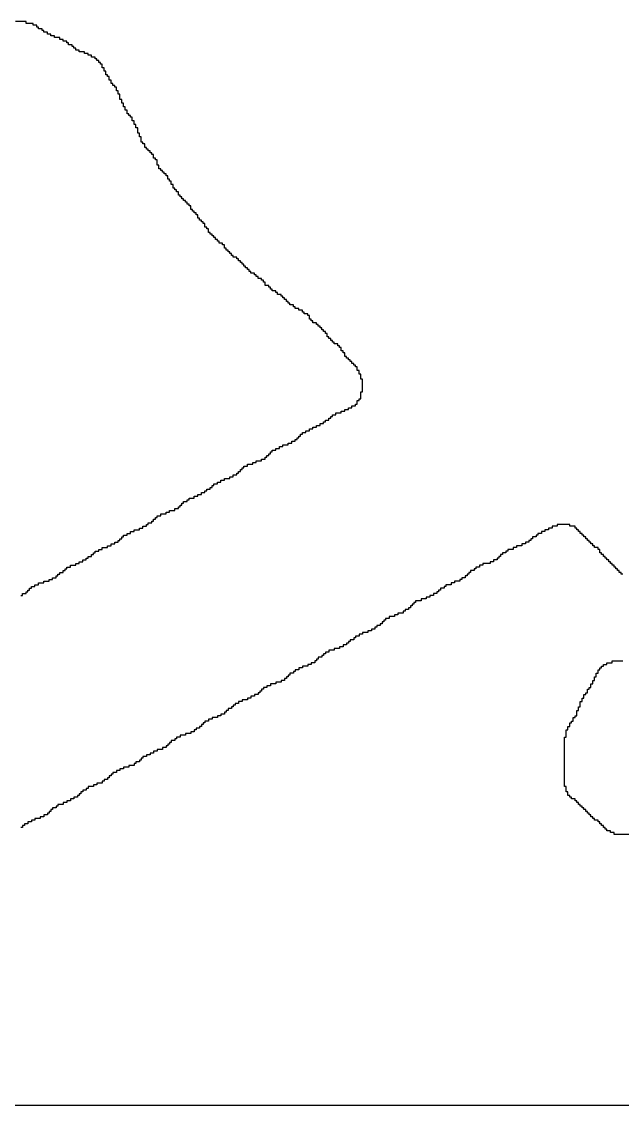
# Model space of a CAD drawing. Header units: millimetres. Extents: x 9.6 to 105, y 7.6 to 66.9.
# Drawn here: x 83.947 to 84.617, y 21.776 to 22.985 of the extents above; entities that cross this region are included whole.
import ezdxf

# ---------------------------------------------------------------- set-up
doc = ezdxf.new("R2010")
doc.units = ezdxf.units.MM
doc.layers.add('BottomOverlay', color=54, linetype='Continuous')

msp = doc.modelspace()

# ---------------------------------------------------------------- linework, layer by layer
at = {"layer": 'BottomOverlay'}
for p, q in [((83.9516, 22.9854), (83.9397, 22.9854)), ((83.9516, 22.9834), (83.9516, 22.9854)), ((83.9595, 22.9834), (83.9516, 22.9834)), ((83.9595, 22.9814), (83.9595, 22.9834)), ((83.9634, 22.9814), (83.9595, 22.9814)), ((83.9634, 22.9794), (83.9634, 22.9814)), ((83.9654, 22.9794), (83.9634, 22.9794)), ((83.9654, 22.9775), (83.9654, 22.9794)), ((83.9693, 22.9775), (83.9654, 22.9775)), ((83.9693, 22.9755), (83.9693, 22.9775)), ((83.9713, 22.9755), (83.9693, 22.9755)), ((83.9713, 22.9735), (83.9713, 22.9755)), ((83.9753, 22.9735), (83.9713, 22.9735)), ((83.9753, 22.9715), (83.9753, 22.9735)), ((83.9792, 22.9715), (83.9753, 22.9715)), ((83.9792, 22.9696), (83.9792, 22.9715)), ((83.9832, 22.9696), (83.9792, 22.9696)), ((83.9832, 22.9676), (83.9832, 22.9696)), ((83.9891, 22.9676), (83.9832, 22.9676)), ((83.9891, 22.9656), (83.9891, 22.9676)), ((83.9931, 22.9656), (83.9891, 22.9656)), ((83.9931, 22.9636), (83.9931, 22.9656)), ((83.997, 22.9636), (83.9931, 22.9636)), ((83.997, 22.9617), (83.997, 22.9636)), ((83.999, 22.9617), (83.997, 22.9617)), ((83.999, 22.9597), (83.999, 22.9617)), ((84.0029, 22.9597), (83.999, 22.9597)), ((84.0029, 22.9577), (84.0029, 22.9597)), ((84.0049, 22.9577), (84.0029, 22.9577)), ((84.0049, 22.9557), (84.0049, 22.9577)), ((84.0069, 22.9557), (84.0049, 22.9557)), ((84.0069, 22.9537), (84.0069, 22.9557)), ((84.0108, 22.9537), (84.0069, 22.9537)), ((84.0108, 22.9518), (84.0108, 22.9537)), ((84.0168, 22.9518), (84.0108, 22.9518)), ((84.0168, 22.9498), (84.0168, 22.9518)), ((84.0207, 22.9498), (84.0168, 22.9498)), ((84.0207, 22.9478), (84.0207, 22.9498)), ((84.0247, 22.9478), (84.0207, 22.9478)), ((84.0247, 22.9458), (84.0247, 22.9478)), ((84.0286, 22.9458), (84.0247, 22.9458)), ((84.0286, 22.9439), (84.0286, 22.9458)), ((84.0306, 22.9439), (84.0286, 22.9439)), ((84.0306, 22.9419), (84.0306, 22.9439)), ((84.0326, 22.9419), (84.0306, 22.9419)), ((84.0326, 22.9399), (84.0326, 22.9419)), ((84.0346, 22.9399), (84.0326, 22.9399)), ((84.0346, 22.9379), (84.0346, 22.9399)), ((84.0365, 22.9379), (84.0346, 22.9379)), ((84.0365, 22.936), (84.0365, 22.9379)), ((84.0365, 22.934), (84.0365, 22.936)), ((84.0385, 22.934), (84.0365, 22.934)), ((84.0385, 22.932), (84.0385, 22.934)), ((84.0385, 22.93), (84.0385, 22.932)), ((84.0405, 22.93), (84.0385, 22.93)), ((84.0405, 22.9281), (84.0405, 22.93)), ((84.0405, 22.9261), (84.0405, 22.9281)), ((84.0425, 22.9261), (84.0405, 22.9261)), ((84.0425, 22.9241), (84.0425, 22.9261)), ((84.0444, 22.9241), (84.0425, 22.9241)), ((84.0444, 22.9221), (84.0444, 22.9241)), ((84.0444, 22.9201), (84.0444, 22.9221)), ((84.0464, 22.9201), (84.0444, 22.9201)), ((84.0464, 22.9182), (84.0464, 22.9201)), ((84.0464, 22.9162), (84.0464, 22.9182)), ((84.0484, 22.9162), (84.0464, 22.9162)), ((84.0484, 22.9142), (84.0484, 22.9162)), ((84.0504, 22.9142), (84.0484, 22.9142)), ((84.0504, 22.9122), (84.0504, 22.9142)), ((84.0523, 22.9122), (84.0504, 22.9122)), ((84.0523, 22.9103), (84.0523, 22.9122)), ((84.0523, 22.9083), (84.0523, 22.9103)), ((84.0543, 22.9083), (84.0523, 22.9083)), ((84.0543, 22.9063), (84.0543, 22.9083)), ((84.0543, 22.9043), (84.0543, 22.9063)), ((84.0563, 22.9043), (84.0543, 22.9043)), ((84.0563, 22.9024), (84.0563, 22.9043)), ((84.0563, 22.9004), (84.0563, 22.9024)), ((84.0563, 22.8984), (84.0563, 22.9004)), ((84.0583, 22.8984), (84.0563, 22.8984)), ((84.0583, 22.8964), (84.0583, 22.8984)), ((84.0583, 22.8945), (84.0583, 22.8964)), ((84.0603, 22.8945), (84.0583, 22.8945)), ((84.0603, 22.8925), (84.0603, 22.8945)), ((84.0603, 22.8905), (84.0603, 22.8925)), ((84.0622, 22.8905), (84.0603, 22.8905)), ((84.0622, 22.8885), (84.0622, 22.8905)), ((84.0622, 22.8866), (84.0622, 22.8885)), ((84.0642, 22.8866), (84.0622, 22.8866)), ((84.0642, 22.8846), (84.0642, 22.8866)), ((84.0642, 22.8826), (84.0642, 22.8846)), ((84.0662, 22.8826), (84.0642, 22.8826)), ((84.0662, 22.8806), (84.0662, 22.8826)), ((84.0682, 22.8806), (84.0662, 22.8806)), ((84.0682, 22.8786), (84.0682, 22.8806)), ((84.0701, 22.8786), (84.0682, 22.8786)), ((84.0701, 22.8767), (84.0701, 22.8786)), ((84.0701, 22.8747), (84.0701, 22.8767)), ((84.0721, 22.8747), (84.0701, 22.8747)), ((84.0721, 22.8727), (84.0721, 22.8747)), ((84.0721, 22.8707), (84.0721, 22.8727)), ((84.0741, 22.8707), (84.0721, 22.8707)), ((84.0741, 22.8688), (84.0741, 22.8707)), ((84.0741, 22.8668), (84.0741, 22.8688)), ((84.0761, 22.8668), (84.0741, 22.8668)), ((84.0761, 22.8648), (84.0761, 22.8668)), ((84.0761, 22.8628), (84.0761, 22.8648)), ((84.0761, 22.8609), (84.0761, 22.8628)), ((84.078, 22.8609), (84.0761, 22.8609)), ((84.078, 22.8589), (84.078, 22.8609)), ((84.078, 22.8569), (84.078, 22.8589)), ((84.08, 22.8569), (84.078, 22.8569)), ((84.08, 22.8549), (84.08, 22.8569)), ((84.08, 22.853), (84.08, 22.8549)), ((84.08, 22.851), (84.08, 22.853)), ((84.082, 22.851), (84.08, 22.851)), ((84.082, 22.849), (84.082, 22.851)), ((84.084, 22.849), (84.082, 22.849)), ((84.084, 22.847), (84.084, 22.849)), ((84.084, 22.845), (84.084, 22.847)), ((84.0859, 22.845), (84.084, 22.845)), ((84.0859, 22.8431), (84.0859, 22.845)), ((84.0879, 22.8431), (84.0859, 22.8431)), ((84.0879, 22.8411), (84.0879, 22.8431)), ((84.0899, 22.8411), (84.0879, 22.8411)), ((84.0899, 22.8391), (84.0899, 22.8411)), ((84.0919, 22.8391), (84.0899, 22.8391)), ((84.0919, 22.8371), (84.0919, 22.8391)), ((84.0938, 22.8371), (84.0919, 22.8371)), ((84.0938, 22.8352), (84.0938, 22.8371)), ((84.0938, 22.8332), (84.0938, 22.8352)), ((84.0958, 22.8332), (84.0938, 22.8332)), ((84.0958, 22.8312), (84.0958, 22.8332)), ((84.0978, 22.8312), (84.0958, 22.8312)), ((84.0978, 22.8292), (84.0978, 22.8312)), ((84.0978, 22.8273), (84.0978, 22.8292)), ((84.0978, 22.8253), (84.0978, 22.8273)), ((84.0998, 22.8253), (84.0978, 22.8253)), ((84.0998, 22.8233), (84.0998, 22.8253)), ((84.0998, 22.8213), (84.0998, 22.8233)), ((84.1018, 22.8213), (84.0998, 22.8213)), ((84.1018, 22.8194), (84.1018, 22.8213)), ((84.1037, 22.8194), (84.1018, 22.8194)), ((84.1037, 22.8174), (84.1037, 22.8194)), ((84.1057, 22.8174), (84.1037, 22.8174)), ((84.1057, 22.8154), (84.1057, 22.8174)), ((84.1077, 22.8154), (84.1057, 22.8154)), ((84.1077, 22.8134), (84.1077, 22.8154)), ((84.1097, 22.8134), (84.1077, 22.8134)), ((84.1097, 22.8115), (84.1097, 22.8134)), ((84.1097, 22.8095), (84.1097, 22.8115)), ((84.1116, 22.8095), (84.1097, 22.8095)), ((84.1116, 22.8075), (84.1116, 22.8095)), ((84.1136, 22.8075), (84.1116, 22.8075)), ((84.1136, 22.8055), (84.1136, 22.8075)), ((84.1136, 22.8035), (84.1136, 22.8055)), ((84.1156, 22.8035), (84.1136, 22.8035)), ((84.1156, 22.8016), (84.1156, 22.8035)), ((84.1156, 22.7996), (84.1156, 22.8016)), ((84.1176, 22.7996), (84.1156, 22.7996)), ((84.1176, 22.7976), (84.1176, 22.7996)), ((84.1195, 22.7976), (84.1176, 22.7976)), ((84.1195, 22.7956), (84.1195, 22.7976)), ((84.1215, 22.7956), (84.1195, 22.7956)), ((84.1215, 22.7937), (84.1215, 22.7956)), ((84.1215, 22.7917), (84.1215, 22.7937)), ((84.1235, 22.7917), (84.1215, 22.7917)), ((84.1235, 22.7897), (84.1235, 22.7917)), ((84.1255, 22.7897), (84.1235, 22.7897)), ((84.1255, 22.7877), (84.1255, 22.7897)), ((84.1274, 22.7877), (84.1255, 22.7877)), ((84.1274, 22.7858), (84.1274, 22.7877)), ((84.1294, 22.7858), (84.1274, 22.7858)), ((84.1294, 22.7838), (84.1294, 22.7858)), ((84.1314, 22.7838), (84.1294, 22.7838)), ((84.1314, 22.7818), (84.1314, 22.7838)), ((84.1334, 22.7818), (84.1314, 22.7818)), ((84.1334, 22.7798), (84.1334, 22.7818)), ((84.1354, 22.7798), (84.1334, 22.7798)), ((84.1354, 22.7779), (84.1354, 22.7798)), ((84.1354, 22.7759), (84.1354, 22.7779)), ((84.1373, 22.7759), (84.1354, 22.7759)), ((84.1373, 22.7739), (84.1373, 22.7759)), ((84.1393, 22.7739), (84.1373, 22.7739)), ((84.1393, 22.7719), (84.1393, 22.7739)), ((84.1413, 22.7719), (84.1393, 22.7719)), ((84.1413, 22.7699), (84.1413, 22.7719)), ((84.1433, 22.7699), (84.1413, 22.7699)), ((84.1433, 22.768), (84.1433, 22.7699)), ((84.1433, 22.766), (84.1433, 22.768)), ((84.1452, 22.766), (84.1433, 22.766)), ((84.1452, 22.764), (84.1452, 22.766)), ((84.1472, 22.764), (84.1452, 22.764)), ((84.1472, 22.762), (84.1472, 22.764)), ((84.1492, 22.762), (84.1472, 22.762)), ((84.1492, 22.7601), (84.1492, 22.762)), ((84.1512, 22.7601), (84.1492, 22.7601)), ((84.1512, 22.7581), (84.1512, 22.7601)), ((84.1512, 22.7561), (84.1512, 22.7581)), ((84.1531, 22.7561), (84.1512, 22.7561)), ((84.1531, 22.7541), (84.1531, 22.7561)), ((84.1551, 22.7541), (84.1531, 22.7541)), ((84.1551, 22.7522), (84.1551, 22.7541)), ((84.1551, 22.7502), (84.1551, 22.7522)), ((84.1571, 22.7502), (84.1551, 22.7502)), ((84.1571, 22.7482), (84.1571, 22.7502)), ((84.1591, 22.7482), (84.1571, 22.7482)), ((84.1591, 22.7462), (84.1591, 22.7482)), ((84.161, 22.7462), (84.1591, 22.7462)), ((84.161, 22.7443), (84.161, 22.7462)), ((84.163, 22.7443), (84.161, 22.7443)), ((84.163, 22.7423), (84.163, 22.7443)), ((84.165, 22.7423), (84.163, 22.7423)), ((84.165, 22.7403), (84.165, 22.7423)), ((84.167, 22.7403), (84.165, 22.7403)), ((84.167, 22.7383), (84.167, 22.7403)), ((84.1709, 22.7383), (84.167, 22.7383)), ((84.1709, 22.7364), (84.1709, 22.7383)), ((84.1729, 22.7364), (84.1709, 22.7364)), ((84.1729, 22.7344), (84.1729, 22.7364)), ((84.1729, 22.7324), (84.1729, 22.7344)), ((84.1749, 22.7324), (84.1729, 22.7324)), ((84.1749, 22.7304), (84.1749, 22.7324)), ((84.1769, 22.7304), (84.1749, 22.7304)), ((84.1769, 22.7284), (84.1769, 22.7304)), ((84.1788, 22.7284), (84.1769, 22.7284)), ((84.1788, 22.7265), (84.1788, 22.7284)), ((84.1808, 22.7265), (84.1788, 22.7265)), ((84.1808, 22.7245), (84.1808, 22.7265)), ((84.1828, 22.7245), (84.1808, 22.7245)), ((84.1828, 22.7225), (84.1828, 22.7245)), ((84.1867, 22.7225), (84.1828, 22.7225)), ((84.1867, 22.7205), (84.1867, 22.7225)), ((84.1887, 22.7205), (84.1867, 22.7205)), ((84.1887, 22.7186), (84.1887, 22.7205)), ((84.1907, 22.7186), (84.1887, 22.7186)), ((84.1907, 22.7166), (84.1907, 22.7186)), ((84.1927, 22.7166), (84.1907, 22.7166)), ((84.1927, 22.7146), (84.1927, 22.7166)), ((84.1946, 22.7146), (84.1927, 22.7146)), ((84.1946, 22.7126), (84.1946, 22.7146)), ((84.1966, 22.7126), (84.1946, 22.7126)), ((84.1966, 22.7107), (84.1966, 22.7126)), ((84.1986, 22.7107), (84.1966, 22.7107)), ((84.1986, 22.7087), (84.1986, 22.7107)), ((84.2006, 22.7087), (84.1986, 22.7087)), ((84.2006, 22.7067), (84.2006, 22.7087)), ((84.2025, 22.7067), (84.2006, 22.7067)), ((84.2025, 22.7047), (84.2025, 22.7067)), ((84.2065, 22.7047), (84.2025, 22.7047)), ((84.2065, 22.7028), (84.2065, 22.7047)), ((84.2085, 22.7028), (84.2065, 22.7028)), ((84.2085, 22.7008), (84.2085, 22.7028)), ((84.2105, 22.7008), (84.2085, 22.7008)), ((84.2105, 22.6988), (84.2105, 22.7008)), ((84.2144, 22.6988), (84.2105, 22.6988)), ((84.2144, 22.6968), (84.2144, 22.6988)), ((84.2164, 22.6968), (84.2144, 22.6968)), ((84.2164, 22.6948), (84.2164, 22.6968)), ((84.2184, 22.6948), (84.2164, 22.6948)), ((84.2184, 22.6929), (84.2184, 22.6948)), ((84.2184, 22.6909), (84.2184, 22.6929)), ((84.2223, 22.6909), (84.2184, 22.6909)), ((84.2223, 22.6889), (84.2223, 22.6909)), ((84.2243, 22.6889), (84.2223, 22.6889)), ((84.2243, 22.6869), (84.2243, 22.6889)), ((84.2263, 22.6869), (84.2243, 22.6869)), ((84.2263, 22.685), (84.2263, 22.6869)), ((84.2302, 22.685), (84.2263, 22.685)), ((84.2302, 22.683), (84.2302, 22.685)), ((84.2322, 22.683), (84.2302, 22.683)), ((84.2322, 22.681), (84.2322, 22.683)), ((84.2361, 22.681), (84.2322, 22.681)), ((84.2361, 22.679), (84.2361, 22.681)), ((84.2381, 22.679), (84.2361, 22.679)), ((84.2381, 22.6771), (84.2381, 22.679)), ((84.2401, 22.6771), (84.2381, 22.6771)), ((84.2401, 22.6751), (84.2401, 22.6771)), ((84.2421, 22.6751), (84.2401, 22.6751)), ((84.2421, 22.6731), (84.2421, 22.6751)), ((84.244, 22.6731), (84.2421, 22.6731)), ((84.244, 22.6711), (84.244, 22.6731)), ((84.246, 22.6711), (84.244, 22.6711)), ((84.246, 22.6692), (84.246, 22.6711)), ((84.25, 22.6692), (84.246, 22.6692)), ((84.25, 22.6672), (84.25, 22.6692)), ((84.252, 22.6672), (84.25, 22.6672)), ((84.252, 22.6652), (84.252, 22.6672)), ((84.2559, 22.6652), (84.252, 22.6652)), ((84.2559, 22.6632), (84.2559, 22.6652)), ((84.2599, 22.6632), (84.2559, 22.6632)), ((84.2599, 22.6613), (84.2599, 22.6632)), ((84.2618, 22.6613), (84.2599, 22.6613)), ((84.2618, 22.6593), (84.2618, 22.6613)), ((84.2658, 22.6593), (84.2618, 22.6593)), ((84.2658, 22.6573), (84.2658, 22.6593)), ((84.2678, 22.6573), (84.2658, 22.6573)), ((84.2678, 22.6553), (84.2678, 22.6573)), ((84.2678, 22.6533), (84.2678, 22.6553)), ((84.2697, 22.6533), (84.2678, 22.6533)), ((84.2697, 22.6514), (84.2697, 22.6533)), ((84.2717, 22.6514), (84.2697, 22.6514)), ((84.2717, 22.6494), (84.2717, 22.6514)), ((84.2757, 22.6494), (84.2717, 22.6494)), ((84.2757, 22.6474), (84.2757, 22.6494)), ((84.2776, 22.6474), (84.2757, 22.6474)), ((84.2776, 22.6454), (84.2776, 22.6474)), ((84.2796, 22.6454), (84.2776, 22.6454)), ((84.2796, 22.6435), (84.2796, 22.6454)), ((84.2816, 22.6435), (84.2796, 22.6435)), ((84.2816, 22.6415), (84.2816, 22.6435)), ((84.2836, 22.6415), (84.2816, 22.6415)), ((84.2836, 22.6395), (84.2836, 22.6415)), ((84.2856, 22.6395), (84.2836, 22.6395)), ((84.2856, 22.6375), (84.2856, 22.6395)), ((84.2875, 22.6375), (84.2856, 22.6375)), ((84.2875, 22.6356), (84.2875, 22.6375)), ((84.2875, 22.6336), (84.2875, 22.6356)), ((84.2895, 22.6336), (84.2875, 22.6336)), ((84.2895, 22.6316), (84.2895, 22.6336)), ((84.2915, 22.6316), (84.2895, 22.6316)), ((84.2915, 22.6296), (84.2915, 22.6316)), ((84.2935, 22.6296), (84.2915, 22.6296)), ((84.2935, 22.6277), (84.2935, 22.6296)), ((84.2954, 22.6277), (84.2935, 22.6277)), ((84.2954, 22.6257), (84.2954, 22.6277)), ((84.2994, 22.6257), (84.2954, 22.6257)), ((84.2994, 22.6237), (84.2994, 22.6257)), ((84.3014, 22.6237), (84.2994, 22.6237)), ((84.3014, 22.6217), (84.3014, 22.6237)), ((84.3033, 22.6217), (84.3014, 22.6217)), ((84.3033, 22.6197), (84.3033, 22.6217)), ((84.3033, 22.6178), (84.3033, 22.6197)), ((84.3053, 22.6178), (84.3033, 22.6178)), ((84.3053, 22.6158), (84.3053, 22.6178)), ((84.3073, 22.6158), (84.3053, 22.6158)), ((84.3073, 22.6138), (84.3073, 22.6158)), ((84.3073, 22.6118), (84.3073, 22.6138)), ((84.3093, 22.6118), (84.3073, 22.6118)), ((84.3093, 22.6099), (84.3093, 22.6118)), ((84.3112, 22.6099), (84.3093, 22.6099)), ((84.3112, 22.6079), (84.3112, 22.6099)), ((84.3132, 22.6079), (84.3112, 22.6079)), ((84.3132, 22.6059), (84.3132, 22.6079)), ((84.3152, 22.6059), (84.3132, 22.6059)), ((84.3152, 22.6039), (84.3152, 22.6059)), ((84.3172, 22.6039), (84.3152, 22.6039)), ((84.3172, 22.602), (84.3172, 22.6039)), ((84.3191, 22.602), (84.3172, 22.602)), ((84.3191, 22.6), (84.3191, 22.602)), ((84.3211, 22.6), (84.3191, 22.6)), ((84.3211, 22.598), (84.3211, 22.6)), ((84.3211, 22.596), (84.3211, 22.598)), ((84.3231, 22.596), (84.3211, 22.596)), ((84.3231, 22.5941), (84.3231, 22.596)), ((84.3231, 22.5921), (84.3231, 22.5941)), ((84.3251, 22.5921), (84.3231, 22.5921)), ((84.3251, 22.5901), (84.3251, 22.5921)), ((84.3251, 22.5881), (84.3251, 22.5901)), ((84.3251, 22.5862), (84.3251, 22.5881)), ((84.3271, 22.5862), (84.3251, 22.5862)), ((84.3271, 22.5842), (84.3271, 22.5862)), ((84.3271, 22.5822), (84.3271, 22.5842)), ((84.3271, 22.5802), (84.3271, 22.5822)), ((84.3251, 22.5703), (84.3251, 22.5723)), ((84.3251, 22.5723), (84.3271, 22.5723)), ((84.3251, 22.5684), (84.3251, 22.5703)), ((84.3271, 22.5782), (84.3271, 22.5802)), ((84.3271, 22.5763), (84.3271, 22.5782)), ((84.3271, 22.5743), (84.3271, 22.5763)), ((84.3271, 22.5723), (84.3271, 22.5743)), ((84.3191, 22.5565), (84.3191, 22.5585)), ((84.3191, 22.5585), (84.3211, 22.5585)), ((84.3211, 22.5605), (84.3211, 22.5624)), ((84.3211, 22.5624), (84.3231, 22.5624)), ((84.3211, 22.5585), (84.3211, 22.5605)), ((84.3231, 22.5624), (84.3231, 22.5644)), ((84.3231, 22.5644), (84.3251, 22.5644)), ((84.3251, 22.5664), (84.3251, 22.5684)), ((84.3251, 22.5644), (84.3251, 22.5664)), ((84.2935, 22.5446), (84.2935, 22.5466)), ((84.2935, 22.5466), (84.2974, 22.5466)), ((84.2974, 22.5466), (84.2974, 22.5486)), ((84.2974, 22.5486), (84.3033, 22.5486)), ((84.3033, 22.5486), (84.3033, 22.5506)), ((84.3033, 22.5506), (84.3073, 22.5506)), ((84.3073, 22.5506), (84.3073, 22.5526)), ((84.3073, 22.5526), (84.3112, 22.5526)), ((84.3112, 22.5526), (84.3112, 22.5545)), ((84.3112, 22.5545), (84.3152, 22.5545)), ((84.3152, 22.5545), (84.3152, 22.5565)), ((84.3152, 22.5565), (84.3191, 22.5565)), ((84.2757, 22.5328), (84.2757, 22.5348)), ((84.2757, 22.5348), (84.2796, 22.5348)), ((84.2796, 22.5348), (84.2796, 22.5367)), ((84.2796, 22.5367), (84.2836, 22.5367)), ((84.2836, 22.5367), (84.2836, 22.5387)), ((84.2836, 22.5387), (84.2856, 22.5387)), ((84.2856, 22.5387), (84.2856, 22.5407)), ((84.2856, 22.5407), (84.2895, 22.5407)), ((84.2895, 22.5407), (84.2895, 22.5427)), ((84.2895, 22.5427), (84.2915, 22.5427)), ((84.2915, 22.5427), (84.2915, 22.5446)), ((84.2915, 22.5446), (84.2935, 22.5446)), ((84.2559, 22.5209), (84.2559, 22.5229)), ((84.2559, 22.5229), (84.2579, 22.5229)), ((84.2579, 22.5229), (84.2579, 22.5249)), ((84.2579, 22.5249), (84.2599, 22.5249)), ((84.2599, 22.5249), (84.2599, 22.5269)), ((84.2599, 22.5269), (84.2638, 22.5269)), ((84.2638, 22.5269), (84.2638, 22.5288)), ((84.2638, 22.5288), (84.2678, 22.5288)), ((84.2678, 22.5288), (84.2678, 22.5308)), ((84.2678, 22.5308), (84.2717, 22.5308)), ((84.2717, 22.5308), (84.2717, 22.5328)), ((84.2717, 22.5328), (84.2757, 22.5328)), ((84.2302, 22.5071), (84.2302, 22.5091)), ((84.2302, 22.5091), (84.2342, 22.5091)), ((84.2342, 22.5091), (84.2342, 22.5111)), ((84.2342, 22.5111), (84.2381, 22.5111)), ((84.2381, 22.5111), (84.2381, 22.513)), ((84.2381, 22.513), (84.244, 22.513)), ((84.244, 22.513), (84.244, 22.515)), ((84.244, 22.515), (84.248, 22.515)), ((84.248, 22.515), (84.248, 22.517)), ((84.248, 22.517), (84.252, 22.517)), ((84.252, 22.517), (84.252, 22.519)), ((84.252, 22.519), (84.2539, 22.519)), ((84.2539, 22.519), (84.2539, 22.5209)), ((84.2539, 22.5209), (84.2559, 22.5209)), ((84.2144, 22.4952), (84.2144, 22.4972)), ((84.2144, 22.4972), (84.2184, 22.4972)), ((84.2184, 22.4972), (84.2184, 22.4992)), ((84.2184, 22.4992), (84.2203, 22.4992)), ((84.2203, 22.4992), (84.2203, 22.5012)), ((84.2203, 22.5012), (84.2223, 22.5012)), ((84.2223, 22.5012), (84.2223, 22.5031)), ((84.2223, 22.5031), (84.2243, 22.5031)), ((84.2243, 22.5031), (84.2243, 22.5051)), ((84.2243, 22.5051), (84.2263, 22.5051)), ((84.2263, 22.5051), (84.2263, 22.5071)), ((84.2263, 22.5071), (84.2302, 22.5071)), ((84.1907, 22.4834), (84.1907, 22.4854)), ((84.1907, 22.4854), (84.1927, 22.4854)), ((84.1927, 22.4854), (84.1927, 22.4873)), ((84.1927, 22.4873), (84.1946, 22.4873)), ((84.1946, 22.4873), (84.1946, 22.4893)), ((84.1946, 22.4893), (84.1986, 22.4893)), ((84.1986, 22.4893), (84.1986, 22.4913)), ((84.1986, 22.4913), (84.2045, 22.4913)), ((84.2045, 22.4913), (84.2045, 22.4933)), ((84.2045, 22.4933), (84.2085, 22.4933)), ((84.2085, 22.4933), (84.2085, 22.4952)), ((84.2085, 22.4952), (84.2144, 22.4952)), ((84.1689, 22.4715), (84.1689, 22.4735)), ((84.1689, 22.4735), (84.1729, 22.4735)), ((84.1729, 22.4735), (84.1729, 22.4755)), ((84.1729, 22.4755), (84.1788, 22.4755)), ((84.1788, 22.4755), (84.1788, 22.4775)), ((84.1788, 22.4775), (84.1828, 22.4775)), ((84.1828, 22.4775), (84.1828, 22.4794)), ((84.1828, 22.4794), (84.1867, 22.4794)), ((84.1867, 22.4794), (84.1867, 22.4814)), ((84.1867, 22.4814), (84.1887, 22.4814)), ((84.1887, 22.4814), (84.1887, 22.4834)), ((84.1887, 22.4834), (84.1907, 22.4834)), ((84.1512, 22.4597), (84.1512, 22.4616)), ((84.1512, 22.4616), (84.1531, 22.4616)), ((84.1531, 22.4616), (84.1531, 22.4636)), ((84.1531, 22.4636), (84.1571, 22.4636)), ((84.1571, 22.4636), (84.1571, 22.4656)), ((84.1571, 22.4656), (84.1591, 22.4656)), ((84.1591, 22.4656), (84.1591, 22.4676)), ((84.1591, 22.4676), (84.161, 22.4676)), ((84.161, 22.4676), (84.161, 22.4695)), ((84.161, 22.4695), (84.165, 22.4695)), ((84.165, 22.4695), (84.165, 22.4715)), ((84.165, 22.4715), (84.1689, 22.4715)), ((84.1274, 22.4478), (84.1274, 22.4498)), ((84.1274, 22.4498), (84.1314, 22.4498)), ((84.1314, 22.4498), (84.1314, 22.4518)), ((84.1314, 22.4518), (84.1334, 22.4518)), ((84.1334, 22.4518), (84.1334, 22.4537)), ((84.1334, 22.4537), (84.1393, 22.4537)), ((84.1393, 22.4537), (84.1393, 22.4557)), ((84.1393, 22.4557), (84.1433, 22.4557)), ((84.1433, 22.4557), (84.1433, 22.4577)), ((84.1433, 22.4577), (84.1472, 22.4577)), ((84.1472, 22.4577), (84.1472, 22.4597)), ((84.1472, 22.4597), (84.1512, 22.4597)), ((84.1077, 22.436), (84.1077, 22.4379)), ((84.1077, 22.4379), (84.1116, 22.4379)), ((84.1116, 22.4379), (84.1116, 22.4399)), ((84.1116, 22.4399), (84.1176, 22.4399)), ((84.1176, 22.4399), (84.1176, 22.4419)), ((84.1176, 22.4419), (84.1215, 22.4419)), ((84.1215, 22.4419), (84.1215, 22.4439)), ((84.1215, 22.4439), (84.1235, 22.4439)), ((84.1235, 22.4439), (84.1235, 22.4458)), ((84.1235, 22.4458), (84.1255, 22.4458)), ((84.1255, 22.4458), (84.1255, 22.4478)), ((84.1255, 22.4478), (84.1274, 22.4478)), ((84.0879, 22.4241), (84.0879, 22.4261)), ((84.0879, 22.4261), (84.0919, 22.4261)), ((84.0919, 22.4261), (84.0919, 22.428)), ((84.0919, 22.428), (84.0938, 22.428)), ((84.0938, 22.428), (84.0938, 22.43)), ((84.0938, 22.43), (84.0958, 22.43)), ((84.0958, 22.43), (84.0958, 22.432)), ((84.0958, 22.432), (84.0978, 22.432)), ((84.0978, 22.432), (84.0978, 22.434)), ((84.0978, 22.434), (84.1018, 22.434)), ((84.1018, 22.434), (84.1018, 22.436)), ((84.1018, 22.436), (84.1077, 22.436)), ((84.0603, 22.4103), (84.0603, 22.4122)), ((84.0603, 22.4122), (84.0642, 22.4122)), ((84.0642, 22.4122), (84.0642, 22.4142)), ((84.0642, 22.4142), (84.0682, 22.4142)), ((84.0682, 22.4142), (84.0682, 22.4162)), ((84.0682, 22.4162), (84.0721, 22.4162)), ((84.0721, 22.4162), (84.0721, 22.4182)), ((84.0721, 22.4182), (84.078, 22.4182)), ((84.078, 22.4182), (84.078, 22.4201)), ((84.078, 22.4201), (84.082, 22.4201)), ((84.082, 22.4201), (84.082, 22.4221)), ((84.082, 22.4221), (84.0859, 22.4221)), ((84.0859, 22.4221), (84.0859, 22.4241)), ((84.0859, 22.4241), (84.0879, 22.4241)), ((84.5227, 22.4122), (84.5207, 22.4122)), ((84.5207, 22.4122), (84.5207, 22.4103)), ((84.5267, 22.4142), (84.5227, 22.4142)), ((84.5227, 22.4142), (84.5227, 22.4122)), ((84.5306, 22.4162), (84.5267, 22.4162)), ((84.5267, 22.4162), (84.5267, 22.4142)), ((84.5346, 22.4182), (84.5306, 22.4182)), ((84.5306, 22.4182), (84.5306, 22.4162)), ((84.5385, 22.4201), (84.5346, 22.4201)), ((84.5346, 22.4201), (84.5346, 22.4182)), ((84.5444, 22.4221), (84.5385, 22.4221)), ((84.5385, 22.4221), (84.5385, 22.4201)), ((84.5583, 22.4241), (84.5444, 22.4241)), ((84.5444, 22.4241), (84.5444, 22.4221)), ((84.5583, 22.4221), (84.5583, 22.4241)), ((84.5642, 22.4221), (84.5583, 22.4221)), ((84.5642, 22.4201), (84.5642, 22.4221)), ((84.5662, 22.4201), (84.5642, 22.4201)), ((84.5662, 22.4182), (84.5662, 22.4201)), ((84.5682, 22.4182), (84.5662, 22.4182)), ((84.5682, 22.4162), (84.5682, 22.4182)), ((84.5701, 22.4162), (84.5682, 22.4162)), ((84.5701, 22.4142), (84.5701, 22.4162)), ((84.5721, 22.4142), (84.5701, 22.4142)), ((84.5721, 22.4122), (84.5721, 22.4142)), ((84.5741, 22.4122), (84.5721, 22.4122)), ((84.5741, 22.4103), (84.5741, 22.4122)), ((84.0425, 22.3984), (84.0425, 22.4004)), ((84.0425, 22.4004), (84.0464, 22.4004)), ((84.0464, 22.4004), (84.0464, 22.4024)), ((84.0464, 22.4024), (84.0504, 22.4024)), ((84.0504, 22.4024), (84.0504, 22.4043)), ((84.0504, 22.4043), (84.0543, 22.4043)), ((84.0543, 22.4043), (84.0543, 22.4063)), ((84.0543, 22.4063), (84.0563, 22.4063)), ((84.0563, 22.4063), (84.0563, 22.4083)), ((84.0563, 22.4083), (84.0583, 22.4083)), ((84.0583, 22.4083), (84.0583, 22.4103)), ((84.0583, 22.4103), (84.0603, 22.4103)), ((84.5049, 22.4004), (84.499, 22.4004)), ((84.499, 22.4004), (84.499, 22.3984)), ((84.5089, 22.4024), (84.5049, 22.4024)), ((84.5049, 22.4024), (84.5049, 22.4004)), ((84.5128, 22.4043), (84.5089, 22.4043)), ((84.5089, 22.4043), (84.5089, 22.4024)), ((84.5148, 22.4063), (84.5128, 22.4063)), ((84.5128, 22.4063), (84.5128, 22.4043)), ((84.5168, 22.4083), (84.5148, 22.4083)), ((84.5148, 22.4083), (84.5148, 22.4063)), ((84.5207, 22.4103), (84.5168, 22.4103)), ((84.5168, 22.4103), (84.5168, 22.4083)), ((84.5761, 22.4103), (84.5741, 22.4103)), ((84.5761, 22.4083), (84.5761, 22.4103)), ((84.578, 22.4083), (84.5761, 22.4083)), ((84.578, 22.4063), (84.578, 22.4083)), ((84.58, 22.4063), (84.578, 22.4063)), ((84.58, 22.4043), (84.58, 22.4063)), ((84.582, 22.4043), (84.58, 22.4043)), ((84.582, 22.4024), (84.582, 22.4043)), ((84.584, 22.4024), (84.582, 22.4024)), ((84.584, 22.4004), (84.584, 22.4024)), ((84.586, 22.4004), (84.584, 22.4004)), ((84.586, 22.3984), (84.586, 22.4004)), ((84.0207, 22.3865), (84.0207, 22.3885)), ((84.0207, 22.3885), (84.0247, 22.3885)), ((84.0247, 22.3885), (84.0247, 22.3905)), ((84.0247, 22.3905), (84.0267, 22.3905)), ((84.0267, 22.3905), (84.0267, 22.3925)), ((84.0267, 22.3925), (84.0286, 22.3925)), ((84.0286, 22.3925), (84.0286, 22.3944)), ((84.0286, 22.3944), (84.0326, 22.3944)), ((84.0326, 22.3944), (84.0326, 22.3964)), ((84.0326, 22.3964), (84.0365, 22.3964)), ((84.0365, 22.3964), (84.0365, 22.3984)), ((84.0365, 22.3984), (84.0425, 22.3984)), ((84.4812, 22.3885), (84.4792, 22.3885)), ((84.4792, 22.3885), (84.4792, 22.3865)), ((84.4832, 22.3905), (84.4812, 22.3905)), ((84.4812, 22.3905), (84.4812, 22.3885)), ((84.4871, 22.3925), (84.4832, 22.3925)), ((84.4832, 22.3925), (84.4832, 22.3905)), ((84.4891, 22.3944), (84.4871, 22.3944)), ((84.4871, 22.3944), (84.4871, 22.3925)), ((84.495, 22.3964), (84.4891, 22.3964)), ((84.4891, 22.3964), (84.4891, 22.3944)), ((84.499, 22.3984), (84.495, 22.3984)), ((84.495, 22.3984), (84.495, 22.3964)), ((84.5899, 22.3984), (84.586, 22.3984)), ((84.5899, 22.3964), (84.5899, 22.3984)), ((84.5919, 22.3964), (84.5899, 22.3964)), ((84.5919, 22.3944), (84.5919, 22.3964)), ((84.5919, 22.3925), (84.5919, 22.3944)), ((84.5939, 22.3925), (84.5919, 22.3925)), ((84.5939, 22.3905), (84.5939, 22.3925)), ((84.5958, 22.3905), (84.5939, 22.3905)), ((84.5958, 22.3885), (84.5958, 22.3905)), ((84.5978, 22.3885), (84.5958, 22.3885)), ((84.5978, 22.3865), (84.5978, 22.3885)), ((83.997, 22.3747), (83.997, 22.3767)), ((83.997, 22.3767), (84.001, 22.3767)), ((84.001, 22.3767), (84.001, 22.3786)), ((84.001, 22.3786), (84.0069, 22.3786)), ((84.0069, 22.3786), (84.0069, 22.3806)), ((84.0069, 22.3806), (84.0108, 22.3806)), ((84.0108, 22.3806), (84.0108, 22.3826)), ((84.0108, 22.3826), (84.0148, 22.3826)), ((84.0148, 22.3826), (84.0148, 22.3846)), ((84.0148, 22.3846), (84.0187, 22.3846)), ((84.0187, 22.3846), (84.0187, 22.3865)), ((84.0187, 22.3865), (84.0207, 22.3865)), ((84.4575, 22.3767), (84.4535, 22.3767)), ((84.4535, 22.3767), (84.4535, 22.3747)), ((84.4614, 22.3786), (84.4575, 22.3786)), ((84.4575, 22.3786), (84.4575, 22.3767)), ((84.4693, 22.3806), (84.4614, 22.3806)), ((84.4614, 22.3806), (84.4614, 22.3786)), ((84.4733, 22.3826), (84.4693, 22.3826)), ((84.4693, 22.3826), (84.4693, 22.3806)), ((84.4773, 22.3846), (84.4733, 22.3846)), ((84.4733, 22.3846), (84.4733, 22.3826)), ((84.4792, 22.3865), (84.4773, 22.3865)), ((84.4773, 22.3865), (84.4773, 22.3846)), ((84.5998, 22.3865), (84.5978, 22.3865)), ((84.5998, 22.3846), (84.5998, 22.3865)), ((84.6018, 22.3846), (84.5998, 22.3846)), ((84.6018, 22.3826), (84.6018, 22.3846)), ((84.6037, 22.3826), (84.6018, 22.3826)), ((84.6037, 22.3806), (84.6037, 22.3826)), ((84.6057, 22.3806), (84.6037, 22.3806)), ((84.6057, 22.3786), (84.6057, 22.3806)), ((84.6077, 22.3786), (84.6057, 22.3786)), ((84.6077, 22.3767), (84.6077, 22.3786)), ((84.6097, 22.3767), (84.6077, 22.3767)), ((84.6097, 22.3747), (84.6097, 22.3767)), ((83.9812, 22.3628), (83.9812, 22.3648)), ((83.9812, 22.3648), (83.9852, 22.3648)), ((83.9852, 22.3648), (83.9852, 22.3668)), ((83.9852, 22.3668), (83.9871, 22.3668)), ((83.9871, 22.3668), (83.9871, 22.3688)), ((83.9871, 22.3688), (83.9891, 22.3688)), ((83.9891, 22.3688), (83.9891, 22.3707)), ((83.9891, 22.3707), (83.9931, 22.3707)), ((83.9931, 22.3707), (83.9931, 22.3727)), ((83.9931, 22.3727), (83.995, 22.3727)), ((83.995, 22.3727), (83.995, 22.3747)), ((83.995, 22.3747), (83.997, 22.3747)), ((84.4417, 22.3648), (84.4377, 22.3648)), ((84.4377, 22.3648), (84.4377, 22.3628)), ((84.4437, 22.3668), (84.4417, 22.3668)), ((84.4417, 22.3668), (84.4417, 22.3648)), ((84.4456, 22.3688), (84.4437, 22.3688)), ((84.4437, 22.3688), (84.4437, 22.3668)), ((84.4476, 22.3707), (84.4456, 22.3707)), ((84.4456, 22.3707), (84.4456, 22.3688)), ((84.4516, 22.3727), (84.4476, 22.3727)), ((84.4476, 22.3727), (84.4476, 22.3707)), ((84.4535, 22.3747), (84.4516, 22.3747)), ((84.4516, 22.3747), (84.4516, 22.3727)), ((84.6116, 22.3747), (84.6097, 22.3747)), ((84.6116, 22.3727), (84.6116, 22.3747)), ((84.6136, 22.3727), (84.6116, 22.3727)), ((84.6136, 22.3707), (84.6136, 22.3727)), ((84.6156, 22.3707), (84.6136, 22.3707)), ((84.6156, 22.3688), (84.6156, 22.3707)), ((84.6176, 22.3688), (84.6156, 22.3688)), ((83.9555, 22.351), (83.9555, 22.3529)), ((83.9555, 22.3529), (83.9575, 22.3529)), ((83.9575, 22.3529), (83.9575, 22.3549)), ((83.9575, 22.3549), (83.9614, 22.3549)), ((83.9614, 22.3549), (83.9614, 22.3569)), ((83.9614, 22.3569), (83.9654, 22.3569)), ((83.9654, 22.3569), (83.9654, 22.3589)), ((83.9654, 22.3589), (83.9713, 22.3589)), ((83.9713, 22.3589), (83.9713, 22.3609)), ((83.9713, 22.3609), (83.9772, 22.3609)), ((83.9772, 22.3609), (83.9772, 22.3628)), ((83.9772, 22.3628), (83.9812, 22.3628)), ((84.418, 22.3529), (84.414, 22.3529)), ((84.414, 22.3529), (84.414, 22.351)), ((84.4199, 22.3549), (84.418, 22.3549)), ((84.418, 22.3549), (84.418, 22.3529)), ((84.4259, 22.3569), (84.4199, 22.3569)), ((84.4199, 22.3569), (84.4199, 22.3549)), ((84.4298, 22.3589), (84.4259, 22.3589)), ((84.4259, 22.3589), (84.4259, 22.3569)), ((84.4358, 22.3609), (84.4298, 22.3609)), ((84.4298, 22.3609), (84.4298, 22.3589)), ((84.4377, 22.3628), (84.4358, 22.3628)), ((84.4358, 22.3628), (84.4358, 22.3609)), ((83.9456, 22.345), (83.9476, 22.345)), ((83.9476, 22.345), (83.9476, 22.347)), ((83.9476, 22.347), (83.9516, 22.347)), ((83.9516, 22.347), (83.9516, 22.349)), ((83.9516, 22.349), (83.9535, 22.349)), ((83.9535, 22.349), (83.9535, 22.351)), ((83.9535, 22.351), (83.9555, 22.351)), ((84.3982, 22.3411), (84.3923, 22.3411)), ((84.3923, 22.3411), (84.3923, 22.3391)), ((84.4022, 22.3431), (84.3982, 22.3431)), ((84.3982, 22.3431), (84.3982, 22.3411)), ((84.4061, 22.345), (84.4022, 22.345)), ((84.4022, 22.345), (84.4022, 22.3431)), ((84.4101, 22.347), (84.4061, 22.347)), ((84.4061, 22.347), (84.4061, 22.345)), ((84.412, 22.349), (84.4101, 22.349)), ((84.4101, 22.349), (84.4101, 22.347)), ((84.414, 22.351), (84.412, 22.351)), ((84.412, 22.351), (84.412, 22.349)), ((84.3784, 22.3292), (84.3745, 22.3292)), ((84.3745, 22.3292), (84.3745, 22.3273)), ((84.3804, 22.3312), (84.3784, 22.3312)), ((84.3784, 22.3312), (84.3784, 22.3292)), ((84.3824, 22.3332), (84.3804, 22.3332)), ((84.3804, 22.3332), (84.3804, 22.3312)), ((84.3844, 22.3352), (84.3824, 22.3352)), ((84.3824, 22.3352), (84.3824, 22.3332)), ((84.3863, 22.3371), (84.3844, 22.3371)), ((84.3844, 22.3371), (84.3844, 22.3352)), ((84.3923, 22.3391), (84.3863, 22.3391)), ((84.3863, 22.3391), (84.3863, 22.3371)), ((84.3527, 22.3174), (84.3508, 22.3174)), ((84.3508, 22.3174), (84.3508, 22.3154)), ((84.3567, 22.3193), (84.3527, 22.3193)), ((84.3527, 22.3193), (84.3527, 22.3174)), ((84.3626, 22.3213), (84.3567, 22.3213)), ((84.3567, 22.3213), (84.3567, 22.3193)), ((84.3666, 22.3233), (84.3626, 22.3233)), ((84.3626, 22.3233), (84.3626, 22.3213)), ((84.3725, 22.3253), (84.3666, 22.3253)), ((84.3666, 22.3253), (84.3666, 22.3233)), ((84.3745, 22.3273), (84.3725, 22.3273)), ((84.3725, 22.3273), (84.3725, 22.3253)), ((84.333, 22.3035), (84.3271, 22.3035)), ((84.3271, 22.3035), (84.3271, 22.3016)), ((84.3369, 22.3055), (84.333, 22.3055)), ((84.333, 22.3055), (84.333, 22.3035)), ((84.3409, 22.3075), (84.3369, 22.3075)), ((84.3369, 22.3075), (84.3369, 22.3055)), ((84.3429, 22.3095), (84.3409, 22.3095)), ((84.3409, 22.3095), (84.3409, 22.3075)), ((84.3468, 22.3114), (84.3429, 22.3114)), ((84.3429, 22.3114), (84.3429, 22.3095)), ((84.3488, 22.3134), (84.3468, 22.3134)), ((84.3468, 22.3134), (84.3468, 22.3114)), ((84.3508, 22.3154), (84.3488, 22.3154)), ((84.3488, 22.3154), (84.3488, 22.3134)), ((84.3112, 22.2917), (84.3093, 22.2917)), ((84.3093, 22.2917), (84.3093, 22.2897)), ((84.3132, 22.2937), (84.3112, 22.2937)), ((84.3112, 22.2937), (84.3112, 22.2917)), ((84.3172, 22.2956), (84.3132, 22.2956)), ((84.3132, 22.2956), (84.3132, 22.2937)), ((84.3191, 22.2976), (84.3172, 22.2976)), ((84.3172, 22.2976), (84.3172, 22.2956)), ((84.3231, 22.2996), (84.3191, 22.2996)), ((84.3191, 22.2996), (84.3191, 22.2976)), ((84.3271, 22.3016), (84.3231, 22.3016)), ((84.3231, 22.3016), (84.3231, 22.2996)), ((84.2856, 22.2798), (84.2836, 22.2798)), ((84.2836, 22.2798), (84.2836, 22.2778)), ((84.2895, 22.2818), (84.2856, 22.2818)), ((84.2856, 22.2818), (84.2856, 22.2798)), ((84.2954, 22.2838), (84.2895, 22.2838)), ((84.2895, 22.2838), (84.2895, 22.2818)), ((84.3014, 22.2858), (84.2954, 22.2858)), ((84.2954, 22.2858), (84.2954, 22.2838)), ((84.3053, 22.2877), (84.3014, 22.2877)), ((84.3014, 22.2877), (84.3014, 22.2858)), ((84.3093, 22.2897), (84.3053, 22.2897)), ((84.3053, 22.2897), (84.3053, 22.2877)), ((84.2697, 22.268), (84.2658, 22.268)), ((84.2658, 22.268), (84.2658, 22.266)), ((84.2737, 22.2699), (84.2697, 22.2699)), ((84.2697, 22.2699), (84.2697, 22.268)), ((84.2757, 22.2719), (84.2737, 22.2719)), ((84.2737, 22.2719), (84.2737, 22.2699)), ((84.2776, 22.2739), (84.2757, 22.2739)), ((84.2757, 22.2739), (84.2757, 22.2719)), ((84.2816, 22.2759), (84.2776, 22.2759)), ((84.2776, 22.2759), (84.2776, 22.2739)), ((84.2836, 22.2778), (84.2816, 22.2778)), ((84.2816, 22.2778), (84.2816, 22.2759)), ((84.5958, 22.266), (84.5958, 22.268)), ((84.5958, 22.268), (84.5998, 22.268)), ((84.5998, 22.268), (84.5998, 22.2699)), ((84.5998, 22.2699), (84.6057, 22.2699)), ((84.6057, 22.2699), (84.6057, 22.2719)), ((84.6057, 22.2719), (84.6176, 22.2719)), ((84.246, 22.2561), (84.244, 22.2561)), ((84.244, 22.2561), (84.244, 22.2541)), ((84.25, 22.2581), (84.246, 22.2581)), ((84.246, 22.2581), (84.246, 22.2561)), ((84.252, 22.2601), (84.25, 22.2601)), ((84.25, 22.2601), (84.25, 22.2581)), ((84.2559, 22.262), (84.252, 22.262)), ((84.252, 22.262), (84.252, 22.2601)), ((84.2599, 22.264), (84.2559, 22.264)), ((84.2559, 22.264), (84.2559, 22.262)), ((84.2658, 22.266), (84.2599, 22.266)), ((84.2599, 22.266), (84.2599, 22.264)), ((84.5879, 22.2561), (84.5879, 22.2581)), ((84.5879, 22.2581), (84.5899, 22.2581)), ((84.5879, 22.2541), (84.5879, 22.2561)), ((84.5899, 22.2601), (84.5899, 22.262)), ((84.5899, 22.262), (84.5919, 22.262)), ((84.5899, 22.2581), (84.5899, 22.2601)), ((84.5919, 22.262), (84.5919, 22.264)), ((84.5919, 22.264), (84.5939, 22.264)), ((84.5939, 22.264), (84.5939, 22.266)), ((84.5939, 22.266), (84.5958, 22.266)), ((84.2243, 22.2442), (84.2203, 22.2442)), ((84.2203, 22.2442), (84.2203, 22.2423)), ((84.2302, 22.2462), (84.2243, 22.2462)), ((84.2243, 22.2462), (84.2243, 22.2442)), ((84.2361, 22.2482), (84.2302, 22.2482)), ((84.2302, 22.2482), (84.2302, 22.2462)), ((84.2401, 22.2502), (84.2361, 22.2502)), ((84.2361, 22.2502), (84.2361, 22.2482)), ((84.2421, 22.2522), (84.2401, 22.2522)), ((84.2401, 22.2522), (84.2401, 22.2502)), ((84.244, 22.2541), (84.2421, 22.2541)), ((84.2421, 22.2541), (84.2421, 22.2522)), ((84.582, 22.2442), (84.582, 22.2462)), ((84.582, 22.2462), (84.584, 22.2462)), ((84.582, 22.2423), (84.582, 22.2442)), ((84.584, 22.2482), (84.584, 22.2502)), ((84.584, 22.2502), (84.586, 22.2502)), ((84.584, 22.2462), (84.584, 22.2482)), ((84.586, 22.2522), (84.586, 22.2541)), ((84.586, 22.2541), (84.5879, 22.2541)), ((84.586, 22.2502), (84.586, 22.2522)), ((84.2065, 22.2324), (84.2025, 22.2324)), ((84.2025, 22.2324), (84.2025, 22.2304)), ((84.2105, 22.2344), (84.2065, 22.2344)), ((84.2065, 22.2344), (84.2065, 22.2324)), ((84.2124, 22.2363), (84.2105, 22.2363)), ((84.2105, 22.2363), (84.2105, 22.2344)), ((84.2144, 22.2383), (84.2124, 22.2383)), ((84.2124, 22.2383), (84.2124, 22.2363)), ((84.2164, 22.2403), (84.2144, 22.2403)), ((84.2144, 22.2403), (84.2144, 22.2383)), ((84.2203, 22.2423), (84.2164, 22.2423)), ((84.2164, 22.2423), (84.2164, 22.2403)), ((84.5741, 22.2324), (84.5741, 22.2344)), ((84.5741, 22.2344), (84.5761, 22.2344)), ((84.5741, 22.2304), (84.5741, 22.2324)), ((84.5761, 22.2344), (84.5761, 22.2363)), ((84.5761, 22.2363), (84.578, 22.2363)), ((84.578, 22.2383), (84.578, 22.2403)), ((84.578, 22.2403), (84.58, 22.2403)), ((84.578, 22.2363), (84.578, 22.2383)), ((84.58, 22.2403), (84.58, 22.2423)), ((84.58, 22.2423), (84.582, 22.2423)), ((84.1828, 22.2205), (84.1808, 22.2205)), ((84.1808, 22.2205), (84.1808, 22.2186)), ((84.1848, 22.2225), (84.1828, 22.2225)), ((84.1828, 22.2225), (84.1828, 22.2205)), ((84.1887, 22.2245), (84.1848, 22.2245)), ((84.1848, 22.2245), (84.1848, 22.2225)), ((84.1927, 22.2265), (84.1887, 22.2265)), ((84.1887, 22.2265), (84.1887, 22.2245)), ((84.1986, 22.2284), (84.1927, 22.2284)), ((84.1927, 22.2284), (84.1927, 22.2265)), ((84.2025, 22.2304), (84.1986, 22.2304)), ((84.1986, 22.2304), (84.1986, 22.2284)), ((84.5682, 22.2186), (84.5682, 22.2205)), ((84.5682, 22.2205), (84.5701, 22.2205)), ((84.5701, 22.2245), (84.5701, 22.2265)), ((84.5701, 22.2265), (84.5721, 22.2265)), ((84.5701, 22.2225), (84.5701, 22.2245)), ((84.5701, 22.2205), (84.5701, 22.2225)), ((84.5721, 22.2284), (84.5721, 22.2304)), ((84.5721, 22.2304), (84.5741, 22.2304)), ((84.5721, 22.2265), (84.5721, 22.2284)), ((84.1591, 22.2067), (84.1551, 22.2067)), ((84.1551, 22.2067), (84.1551, 22.2047)), ((84.165, 22.2087), (84.1591, 22.2087)), ((84.1591, 22.2087), (84.1591, 22.2067)), ((84.1689, 22.2107), (84.165, 22.2107)), ((84.165, 22.2107), (84.165, 22.2087)), ((84.1729, 22.2126), (84.1689, 22.2126)), ((84.1689, 22.2126), (84.1689, 22.2107)), ((84.1749, 22.2146), (84.1729, 22.2146)), ((84.1729, 22.2146), (84.1729, 22.2126)), ((84.1769, 22.2166), (84.1749, 22.2166)), ((84.1749, 22.2166), (84.1749, 22.2146)), ((84.1808, 22.2186), (84.1769, 22.2186)), ((84.1769, 22.2186), (84.1769, 22.2166)), ((84.5622, 22.2067), (84.5622, 22.2087)), ((84.5622, 22.2087), (84.5642, 22.2087)), ((84.5622, 22.2047), (84.5622, 22.2067)), ((84.5642, 22.2087), (84.5642, 22.2107)), ((84.5642, 22.2107), (84.5662, 22.2107)), ((84.5662, 22.2146), (84.5662, 22.2166)), ((84.5662, 22.2166), (84.5682, 22.2166)), ((84.5662, 22.2126), (84.5662, 22.2146)), ((84.5662, 22.2107), (84.5662, 22.2126)), ((84.5682, 22.2166), (84.5682, 22.2186)), ((84.1413, 22.1948), (84.1393, 22.1948)), ((84.1393, 22.1948), (84.1393, 22.1929)), ((84.1452, 22.1968), (84.1413, 22.1968)), ((84.1413, 22.1968), (84.1413, 22.1948)), ((84.1472, 22.1988), (84.1452, 22.1988)), ((84.1452, 22.1988), (84.1452, 22.1968)), ((84.1492, 22.2008), (84.1472, 22.2008)), ((84.1472, 22.2008), (84.1472, 22.1988)), ((84.1512, 22.2027), (84.1492, 22.2027)), ((84.1492, 22.2027), (84.1492, 22.2008)), ((84.1551, 22.2047), (84.1512, 22.2047)), ((84.1512, 22.2047), (84.1512, 22.2027)), ((84.5543, 22.1929), (84.5543, 22.1948)), ((84.5543, 22.1948), (84.5563, 22.1948)), ((84.5563, 22.1968), (84.5563, 22.1988)), ((84.5563, 22.1988), (84.5583, 22.1988)), ((84.5563, 22.1948), (84.5563, 22.1968)), ((84.5583, 22.2008), (84.5583, 22.2027)), ((84.5583, 22.2027), (84.5603, 22.2027)), ((84.5583, 22.1988), (84.5583, 22.2008)), ((84.5603, 22.2027), (84.5603, 22.2047)), ((84.5603, 22.2047), (84.5622, 22.2047)), ((84.1176, 22.183), (84.1136, 22.183)), ((84.1136, 22.183), (84.1136, 22.181)), ((84.1195, 22.185), (84.1176, 22.185)), ((84.1176, 22.185), (84.1176, 22.183)), ((84.1235, 22.1869), (84.1195, 22.1869)), ((84.1195, 22.1869), (84.1195, 22.185)), ((84.1294, 22.1889), (84.1235, 22.1889)), ((84.1235, 22.1889), (84.1235, 22.1869)), ((84.1354, 22.1909), (84.1294, 22.1909)), ((84.1294, 22.1909), (84.1294, 22.1889)), ((84.1393, 22.1929), (84.1354, 22.1929)), ((84.1354, 22.1929), (84.1354, 22.1909)), ((84.5524, 22.185), (84.5524, 22.1869)), ((84.5524, 22.1869), (84.5543, 22.1869)), ((84.5524, 22.183), (84.5524, 22.185)), ((84.5524, 22.181), (84.5524, 22.183)), ((84.5543, 22.1909), (84.5543, 22.1929)), ((84.5543, 22.1889), (84.5543, 22.1909)), ((84.5543, 22.1869), (84.5543, 22.1889)), ((84.0978, 22.1711), (84.0938, 22.1711)), ((84.0938, 22.1711), (84.0938, 22.1691)), ((84.1037, 22.1731), (84.0978, 22.1731)), ((84.0978, 22.1731), (84.0978, 22.1711)), ((84.1077, 22.1751), (84.1037, 22.1751)), ((84.1037, 22.1751), (84.1037, 22.1731)), ((84.1097, 22.1771), (84.1077, 22.1771)), ((84.1077, 22.1771), (84.1077, 22.1751)), ((84.1116, 22.179), (84.1097, 22.179)), ((84.1097, 22.179), (84.1097, 22.1771)), ((84.1136, 22.181), (84.1116, 22.181)), ((84.1116, 22.181), (84.1116, 22.179)), ((84.5524, 22.179), (84.5524, 22.181)), ((84.5524, 22.1771), (84.5524, 22.179)), ((84.5524, 22.1751), (84.5524, 22.1771)), ((84.5524, 22.1731), (84.5524, 22.1751)), ((84.5524, 22.1711), (84.5524, 22.1731)), ((84.5524, 22.1691), (84.5524, 22.1711)), ((84.078, 22.1593), (84.0741, 22.1593)), ((84.0741, 22.1593), (84.0741, 22.1573)), ((84.08, 22.1612), (84.078, 22.1612)), ((84.078, 22.1612), (84.078, 22.1593)), ((84.082, 22.1632), (84.08, 22.1632)), ((84.08, 22.1632), (84.08, 22.1612)), ((84.0859, 22.1652), (84.082, 22.1652)), ((84.082, 22.1652), (84.082, 22.1632)), ((84.0899, 22.1672), (84.0859, 22.1672)), ((84.0859, 22.1672), (84.0859, 22.1652)), ((84.0938, 22.1691), (84.0899, 22.1691)), ((84.0899, 22.1691), (84.0899, 22.1672)), ((84.5524, 22.1672), (84.5524, 22.1691)), ((84.5524, 22.1652), (84.5524, 22.1672)), ((84.5524, 22.1632), (84.5524, 22.1652)), ((84.5524, 22.1612), (84.5524, 22.1632)), ((84.5524, 22.1593), (84.5524, 22.1612)), ((84.5524, 22.1573), (84.5524, 22.1593)), ((84.0523, 22.1474), (84.0484, 22.1474)), ((84.0484, 22.1474), (84.0484, 22.1454)), ((84.0563, 22.1494), (84.0523, 22.1494)), ((84.0523, 22.1494), (84.0523, 22.1474)), ((84.0603, 22.1514), (84.0563, 22.1514)), ((84.0563, 22.1514), (84.0563, 22.1494)), ((84.0662, 22.1533), (84.0603, 22.1533)), ((84.0603, 22.1533), (84.0603, 22.1514)), ((84.0721, 22.1553), (84.0662, 22.1553)), ((84.0662, 22.1553), (84.0662, 22.1533)), ((84.0741, 22.1573), (84.0721, 22.1573)), ((84.0721, 22.1573), (84.0721, 22.1553)), ((84.5524, 22.1553), (84.5524, 22.1573)), ((84.5524, 22.1533), (84.5524, 22.1553)), ((84.5524, 22.1514), (84.5524, 22.1533)), ((84.5524, 22.1494), (84.5524, 22.1514)), ((84.5524, 22.1474), (84.5524, 22.1494)), ((84.5524, 22.1454), (84.5524, 22.1474)), ((84.0365, 22.1356), (84.0306, 22.1356)), ((84.0306, 22.1356), (84.0306, 22.1336)), ((84.0385, 22.1375), (84.0365, 22.1375)), ((84.0365, 22.1375), (84.0365, 22.1356)), ((84.0425, 22.1395), (84.0385, 22.1395)), ((84.0385, 22.1395), (84.0385, 22.1375)), ((84.0444, 22.1415), (84.0425, 22.1415)), ((84.0425, 22.1415), (84.0425, 22.1395)), ((84.0464, 22.1435), (84.0444, 22.1435)), ((84.0444, 22.1435), (84.0444, 22.1415)), ((84.0484, 22.1454), (84.0464, 22.1454)), ((84.0464, 22.1454), (84.0464, 22.1435)), ((84.5524, 22.1435), (84.5524, 22.1454)), ((84.5524, 22.1415), (84.5524, 22.1435)), ((84.5524, 22.1395), (84.5524, 22.1415)), ((84.5524, 22.1375), (84.5524, 22.1395)), ((84.5524, 22.1356), (84.5524, 22.1375)), ((84.5524, 22.1336), (84.5524, 22.1356)), ((84.0128, 22.1237), (84.0108, 22.1237)), ((84.0108, 22.1237), (84.0108, 22.1217)), ((84.0148, 22.1257), (84.0128, 22.1257)), ((84.0128, 22.1257), (84.0128, 22.1237)), ((84.0187, 22.1276), (84.0148, 22.1276)), ((84.0148, 22.1276), (84.0148, 22.1257)), ((84.0207, 22.1296), (84.0187, 22.1296)), ((84.0187, 22.1296), (84.0187, 22.1276)), ((84.0267, 22.1316), (84.0207, 22.1316)), ((84.0207, 22.1316), (84.0207, 22.1296)), ((84.0306, 22.1336), (84.0267, 22.1336)), ((84.0267, 22.1336), (84.0267, 22.1316)), ((84.5524, 22.1316), (84.5524, 22.1336)), ((84.5543, 22.1316), (84.5524, 22.1316)), ((84.5543, 22.1296), (84.5543, 22.1316)), ((84.5543, 22.1276), (84.5543, 22.1296)), ((84.5543, 22.1257), (84.5543, 22.1276)), ((84.5563, 22.1257), (84.5543, 22.1257)), ((84.5563, 22.1237), (84.5563, 22.1257)), ((84.5563, 22.1217), (84.5563, 22.1237)), ((83.9871, 22.1099), (83.9852, 22.1099)), ((83.9852, 22.1099), (83.9852, 22.1079)), ((83.9931, 22.1118), (83.9871, 22.1118)), ((83.9871, 22.1118), (83.9871, 22.1099)), ((83.997, 22.1138), (83.9931, 22.1138)), ((83.9931, 22.1138), (83.9931, 22.1118)), ((84.001, 22.1158), (83.997, 22.1158)), ((83.997, 22.1158), (83.997, 22.1138)), ((84.0049, 22.1178), (84.001, 22.1178)), ((84.001, 22.1178), (84.001, 22.1158)), ((84.0089, 22.1197), (84.0049, 22.1197)), ((84.0049, 22.1197), (84.0049, 22.1178)), ((84.0108, 22.1217), (84.0089, 22.1217)), ((84.0089, 22.1217), (84.0089, 22.1197)), ((84.5583, 22.1217), (84.5563, 22.1217)), ((84.5583, 22.1197), (84.5583, 22.1217)), ((84.5603, 22.1197), (84.5583, 22.1197)), ((84.5603, 22.1178), (84.5603, 22.1197)), ((84.5642, 22.1178), (84.5603, 22.1178)), ((84.5642, 22.1158), (84.5642, 22.1178)), ((84.5662, 22.1158), (84.5642, 22.1158)), ((84.5662, 22.1138), (84.5662, 22.1158)), ((84.5682, 22.1138), (84.5662, 22.1138)), ((84.5682, 22.1118), (84.5682, 22.1138)), ((84.5701, 22.1118), (84.5682, 22.1118)), ((84.5701, 22.1099), (84.5701, 22.1118)), ((84.5721, 22.1099), (84.5701, 22.1099)), ((84.5721, 22.1079), (84.5721, 22.1099)), ((83.9713, 22.098), (83.9674, 22.098)), ((83.9674, 22.098), (83.9674, 22.096)), ((83.9753, 22.1), (83.9713, 22.1)), ((83.9713, 22.1), (83.9713, 22.098)), ((83.9772, 22.102), (83.9753, 22.102)), ((83.9753, 22.102), (83.9753, 22.1)), ((83.9792, 22.1039), (83.9772, 22.1039)), ((83.9772, 22.1039), (83.9772, 22.102)), ((83.9812, 22.1059), (83.9792, 22.1059)), ((83.9792, 22.1059), (83.9792, 22.1039)), ((83.9852, 22.1079), (83.9812, 22.1079)), ((83.9812, 22.1079), (83.9812, 22.1059)), ((84.5741, 22.1079), (84.5721, 22.1079)), ((84.5741, 22.1059), (84.5741, 22.1079)), ((84.5761, 22.1059), (84.5741, 22.1059)), ((84.5761, 22.1039), (84.5761, 22.1059)), ((84.578, 22.1039), (84.5761, 22.1039)), ((84.578, 22.102), (84.578, 22.1039)), ((84.58, 22.102), (84.578, 22.102)), ((84.58, 22.1), (84.58, 22.102)), ((84.582, 22.1), (84.58, 22.1)), ((84.582, 22.098), (84.582, 22.1)), ((84.584, 22.098), (84.582, 22.098)), ((84.584, 22.096), (84.584, 22.098)), ((83.9476, 22.0861), (83.9456, 22.0861)), ((83.9496, 22.0881), (83.9476, 22.0881)), ((83.9476, 22.0881), (83.9476, 22.0861)), ((83.9535, 22.0901), (83.9496, 22.0901)), ((83.9496, 22.0901), (83.9496, 22.0881)), ((83.9575, 22.0921), (83.9535, 22.0921)), ((83.9535, 22.0921), (83.9535, 22.0901)), ((83.9614, 22.094), (83.9575, 22.094)), ((83.9575, 22.094), (83.9575, 22.0921)), ((83.9674, 22.096), (83.9614, 22.096)), ((83.9614, 22.096), (83.9614, 22.094)), ((84.586, 22.096), (84.584, 22.096)), ((84.586, 22.094), (84.586, 22.096)), ((84.5899, 22.094), (84.586, 22.094)), ((84.5899, 22.0921), (84.5899, 22.094)), ((84.5919, 22.0921), (84.5899, 22.0921)), ((84.5919, 22.0901), (84.5919, 22.0921)), ((84.5939, 22.0901), (84.5919, 22.0901)), ((84.5939, 22.0881), (84.5939, 22.0901)), ((84.5958, 22.0881), (84.5939, 22.0881)), ((84.5958, 22.0861), (84.5958, 22.0881)), ((84.5978, 22.0861), (84.5958, 22.0861)), ((84.5978, 22.0842), (84.5978, 22.0861)), ((84.5998, 22.0842), (84.5978, 22.0842)), ((84.5998, 22.0822), (84.5998, 22.0842)), ((84.6037, 22.0822), (84.5998, 22.0822)), ((84.6037, 22.0802), (84.6037, 22.0822)), ((84.6077, 22.0802), (84.6037, 22.0802)), ((84.6077, 22.0782), (84.6077, 22.0802)), ((84.6314, 22.0782), (84.6077, 22.0782)), ((83.4575, 21.7759), (86.1275, 21.7759))]:
    msp.add_line(p, q, dxfattribs=at)

doc.saveas('drawing.dxf')
